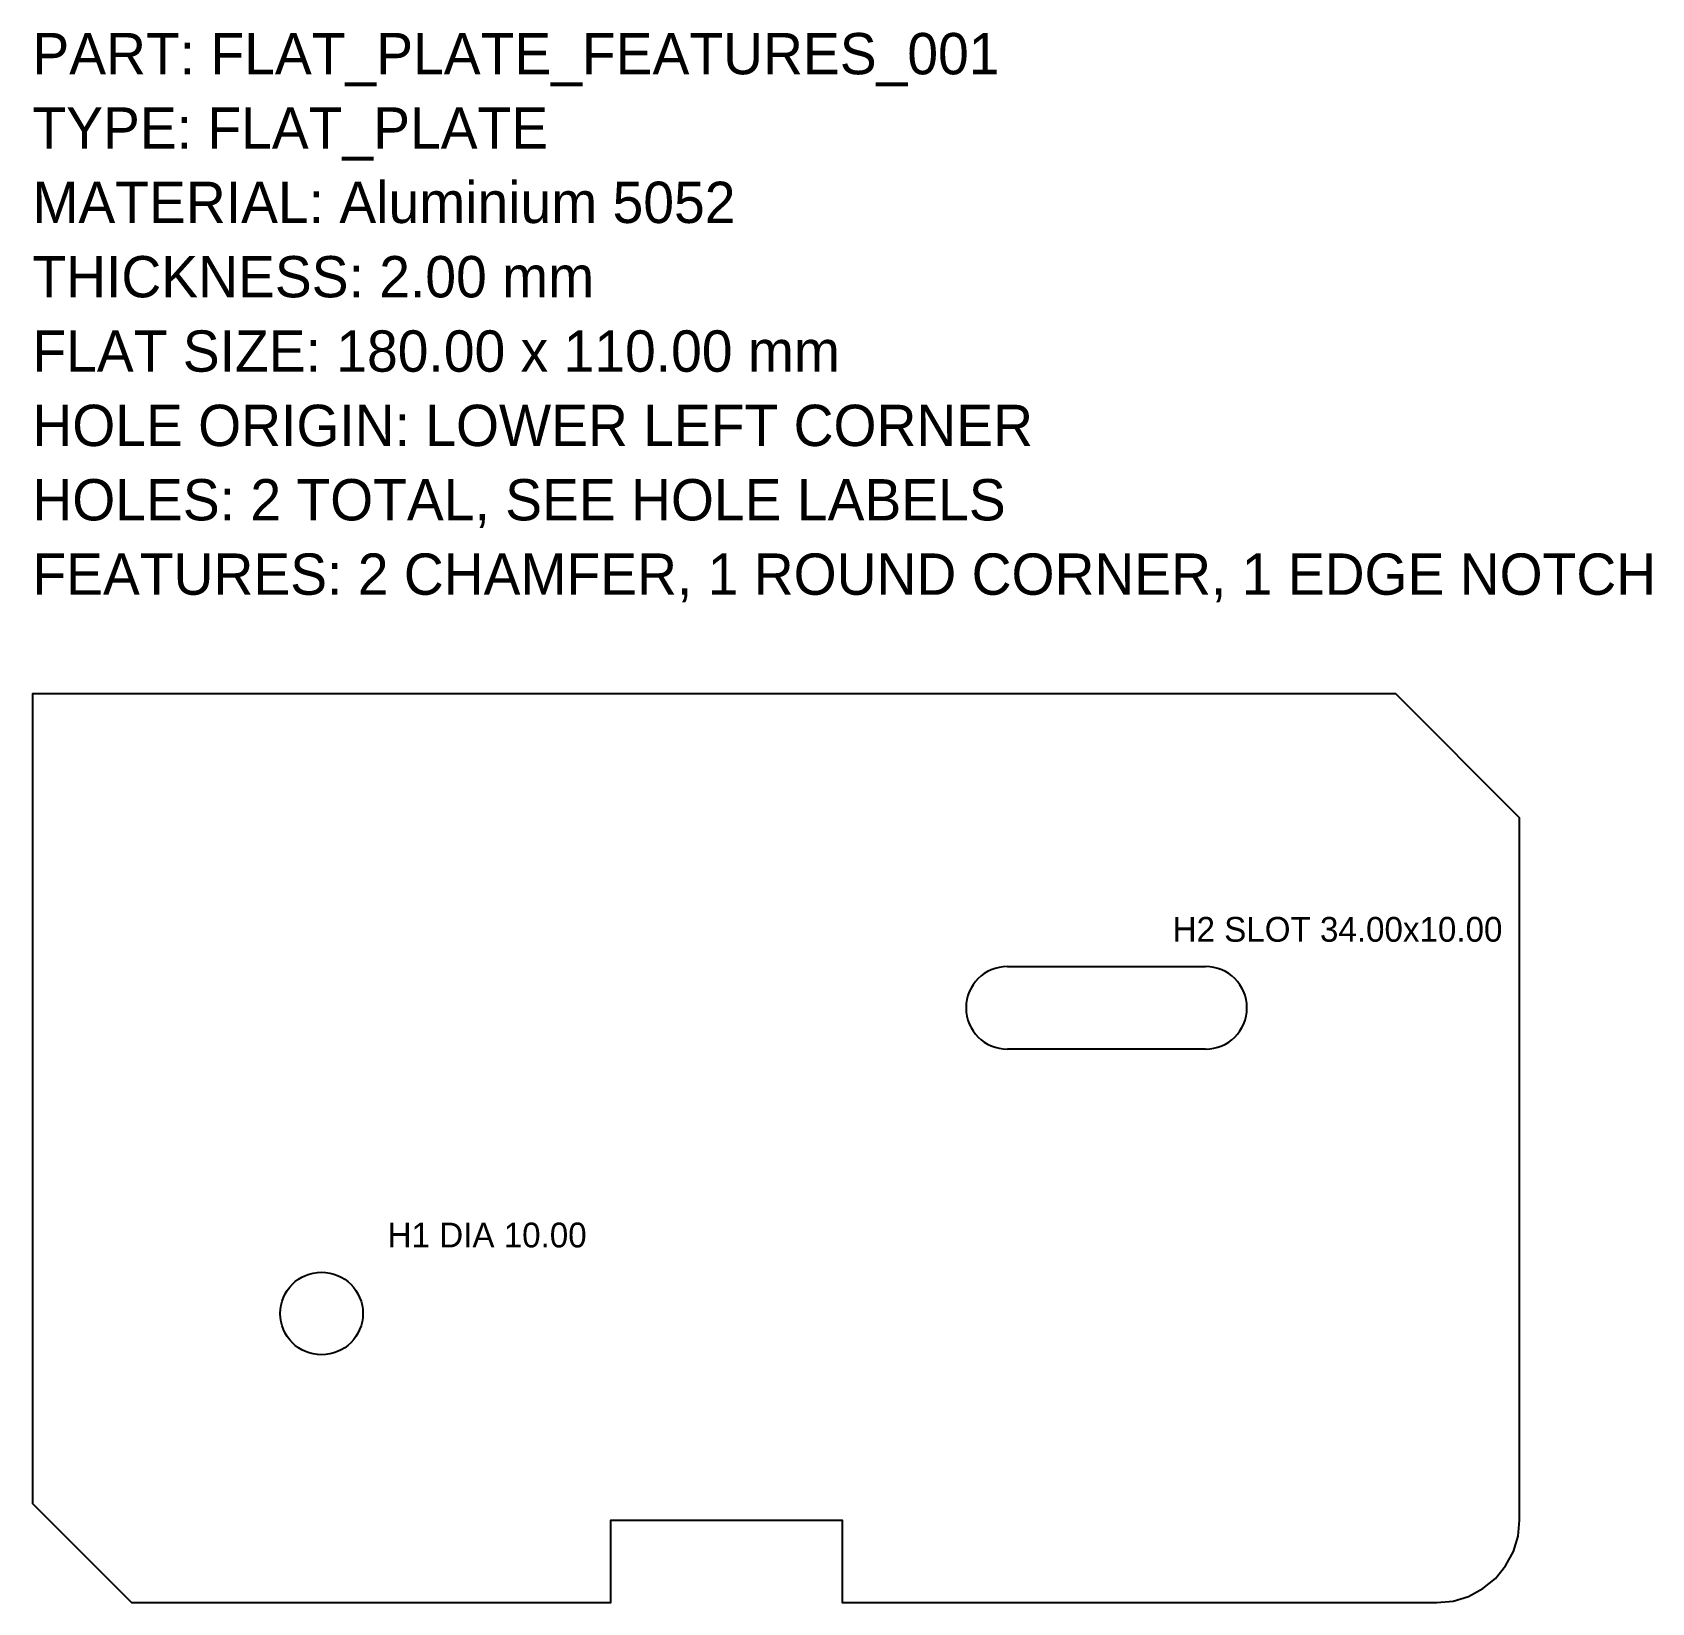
# Model space of a CAD drawing. Header units: millimetres. Extents: x 0 to 196, y 0 to 190.
import ezdxf

# ---------------------------------------------------------------- set-up
doc = ezdxf.new("R2010")
doc.units = ezdxf.units.MM
for name, color, linetype in [('CUT', 1, 'CONTINUOUS'), ('HOLE', 3, 'CONTINUOUS'), ('TEXT', 7, 'CONTINUOUS')]:
    doc.layers.add(name, color=color, linetype=linetype)

msp = doc.modelspace()

# ---------------------------------------------------------------- linework, layer by layer
at = {"layer": 'CUT'}
msp.add_lwpolyline([(12, 0), (70, 0), (70, 10), (98, 10), (98, 0), (170, 0), (171.95, 0.19), (173.83, 0.76), (175.56, 1.69), (177.07, 2.93), (178.31, 4.44), (179.24, 6.17), (179.81, 8.05), (180, 10), (180, 95), (165, 110), (0, 110), (0, 12), (12, 0)], close=True, dxfattribs=at)
at = {"layer": 'HOLE'}
for p, q in [((118, 77), (142, 77)), ((142, 67), (118, 67))]:
    msp.add_line(p, q, dxfattribs=at)
msp.add_circle((35, 35), 5, dxfattribs=at)
for centre, start, end in [((118, 72), 90, 270), ((142, 72), 270, 90)]:
    msp.add_arc(centre, 5, start, end, dxfattribs=at)

# ---------------------------------------------------------------- texts
at = {"layer": 'TEXT'}
for s, height, p in [('PART: FLAT_PLATE_FEATURES_001', 5, (0, 185)), ('TYPE: FLAT_PLATE', 5, (0, 176)), ('MATERIAL: Aluminium 5052', 5, (0, 167)), ('THICKNESS: 2.00 mm', 5, (0, 158)), ('FLAT SIZE: 180.00 x 110.00 mm', 5, (0, 149)), ('HOLE ORIGIN: LOWER LEFT CORNER', 5, (0, 140)), ('HOLES: 2 TOTAL, SEE HOLE LABELS', 5, (0, 131)), ('FEATURES: 2 CHAMFER, 1 ROUND CORNER, 1 EDGE NOTCH', 5, (0, 122)), ('H2 SLOT 34.00x10.00', 3, (138, 80)), ('H1 DIA 10.00', 3, (43, 43))]:
    msp.add_text(s, height=height, dxfattribs=at).set_placement(p)

doc.saveas('drawing.dxf')
